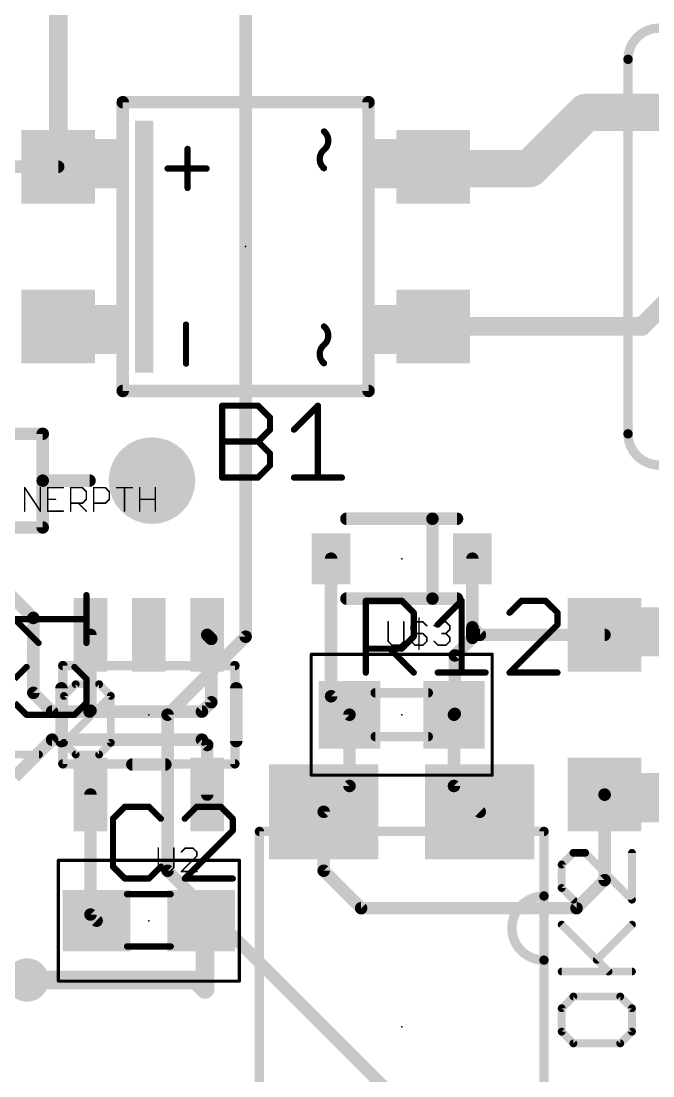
# Model space of a CAD drawing. Extents: x -5.1 to 64.5, y -0.1 to 40.6.
# Drawn here: x 24.29 to 34.57, y 14.44 to 31.61 of the extents above; entities that cross this region are included whole.
import ezdxf

# ---------------------------------------------------------------- set-up
doc = ezdxf.new("R2010")
doc.units = 0
for name, color, linetype in [('1', 14, 'CONTINUOUS'), ('17', 94, 'CONTINUOUS'), ('18', 94, 'CONTINUOUS'), ('21', 250, 'CONTINUOUS'), ('23', 178, 'CONTINUOUS'), ('25', 250, 'CONTINUOUS'), ('39', 14, 'CONTINUOUS'), ('51', 250, 'CONTINUOUS')]:
    doc.layers.add(name, color=color, linetype=linetype)

# ---------------------------------------------------------------- blocks, each defined once
blk = doc.blocks.new('RECT')
blk.add_solid([(-0.5, -0.5), (0.5, -0.5), (-0.5, 0.5), (0.5, 0.5)])
blk = doc.blocks.new('ROUNDP')
at = {"const_width": 0.5}
blk.add_lwpolyline([(0, -0.25, 1), (0, 0.25, 1), (0, -0.25)], format="xyb", dxfattribs=at)
blk = doc.blocks.new('ROUNDV')
at = {"const_width": 0.5}
blk.add_lwpolyline([(0, -0.25, 1), (0, 0.25, 1), (0, -0.25)], format="xyb", dxfattribs=at)

msp = doc.modelspace()

# ---------------------------------------------------------------- linework, layer by layer
at = {"layer": '1'}
for points, const_width in [([(24.89, 29.24), (24.89, 31.9552)], 0.3048), ([(27.94, 21.59), (27.94, 31.75)], 0.2032), ([(33.4772, 30.1244), (32.5628, 29.21)], 0.6096), ([(40.0304, 30.1244), (33.4772, 30.1244)], 0.6096), ([(31.02, 29.21), (30.99, 29.24)], 0.6096), ([(32.5628, 29.21), (31.02, 29.21)], 0.6096), ([(23.906, 29.24), (24.89, 29.24)], 0.2032), ([(34.387, 26.64), (35.687, 27.94)], 0.3048), ([(30.99, 26.64), (34.387, 26.64)], 0.3048), ([(29.33, 22.86), (29.33, 20.62)], 0.2032), ([(31.63, 21.7424), (31.63, 22.86)], 0.2032), ([(24.0944, 22.286), (24.4856, 21.8948)], 0.2032), ([(24.4856, 21.8948), (24.4856, 20.6756)], 0.2032), ([(31.63, 21.7424), (31.63, 21.5716)], 0.2032), ([(31.7524, 21.62), (31.63, 21.7424)], 0.2032), ([(25.4152, 21.6201), (25.4152, 20.386)], 0.2032), ([(26.67, 20.32), (27.94, 21.59)], 0.2032), ([(27.3812, 21.5541), (27.3152, 21.6201)], 0.2032), ([(27.3812, 20.5232), (27.3812, 21.5541)], 0.2032), ([(31.63, 21.5716), (31.3436, 21.2852)], 0.2032), ([(33.78, 21.62), (31.7524, 21.62)], 0.2032), ([(31.3436, 21.2852), (31.3436, 20.3336)], 0.2032), ([(24.4856, 20.6756), (24.7904, 20.3708)], 0.2032), ([(27.2288, 20.3708), (27.3812, 20.5232)], 0.2032), ([(29.33, 20.62), (29.63, 20.32)], 0.2032), ([(25.4, 20.3708), (24.7904, 20.3708)], 0.2032), ([(25.4152, 20.386), (25.4, 20.3708)], 0.2032), ([(25.4, 20.3708), (27.2288, 20.3708)], 0.2032), ([(31.3436, 20.3336), (31.33, 20.32)], 0.2032), ([(26.67, 17.78), (26.67, 20.32)], 0.2032), ([(29.63, 20.32), (29.63, 19.16)], 0.2032), ([(31.33, 20.32), (31.33, 19.16)], 0.2032), ([(24.7904, 19.9136), (24.1808, 19.304)], 0.2032), ([(27.2288, 19.9136), (24.7904, 19.9136)], 0.2032), ([(27.3152, 19.8272), (27.2288, 19.9136)], 0.2032), ([(27.3152, 19.0199), (27.3152, 19.8272)], 0.2032), ([(29.63, 19.16), (29.21, 18.74)], 0.2032), ([(31.33, 19.16), (31.75, 18.74)], 0.2032), ([(25.4152, 19.0199), (25.4152, 17.0672)], 0.2032), ([(33.782, 19.018), (33.78, 19.02)], 0.2032), ([(33.782, 17.6276), (33.782, 19.018)], 0.2032), ([(29.21, 18.74), (29.21, 17.78)], 0.2032), ([(30.48, 13.97), (26.67, 17.78)], 0.2032), ([(29.21, 17.78), (29.8196, 17.1704)], 0.2032), ([(33.3248, 17.1704), (33.782, 17.6276)], 0.2032), ([(29.8196, 17.1704), (33.3248, 17.1704)], 0.2032), ([(25.4152, 17.0672), (25.5152, 16.9672)], 0.2032), ([(27.2796, 16.9028), (27.2152, 16.9672)], 0.3048), ([(27.2796, 15.8496), (27.2796, 16.9028)], 0.3048), ([(24.384, 16.002), (27.1272, 16.002)], 0.3048), ([(27.1272, 16.002), (27.2796, 15.8496)], 0.3048)]:
    msp.add_lwpolyline(points, dxfattribs=dict(at, const_width=const_width))
for points, const_width in [([(33.4772, 30.2768, 1), (33.4772, 29.972)], 0.3048), ([(33.585, 30.0166, 1), (33.3694, 30.2322)], 0.3048), ([(31.0978, 29.3478, 1), (30.8822, 29.1322)], 0.3048), ([(31.02, 29.3624, 1), (31.02, 29.0576)], 0.3048), ([(30.9122, 29.1022, 1), (31.1278, 29.3178)], 0.3048), ([(32.455, 29.3178, 1), (32.6706, 29.1022)], 0.3048), ([(32.5628, 29.0576, 1), (32.5628, 29.3624)], 0.3048), ([(24.8138, 29.24, 1), (24.9662, 29.24)], 0.1524), ([(24.89, 29.1892, 1), (24.89, 29.2908)], 0.1016), ([(30.99, 26.7162, 1), (30.99, 26.5638)], 0.1524), ([(34.387, 26.5638, 1), (34.387, 26.7162)], 0.1524), ([(34.3331, 26.6939, 1), (34.4409, 26.5861)], 0.1524), ([(29.3808, 22.86, 1), (29.2792, 22.86)], 0.1016), ([(31.6808, 22.86, 1), (31.5792, 22.86)], 0.1016), ([(24.5364, 21.8948, 1), (24.4348, 21.8948)], 0.1016), ([(24.4497, 21.8589, 1), (24.5215, 21.9307)], 0.1016), ([(31.6808, 21.7424, 1), (31.5792, 21.7424)], 0.1016), ([(31.6659, 21.7783, 1), (31.5941, 21.7065)], 0.1016), ([(25.466, 21.6201, 1), (25.3644, 21.6201)], 0.1016), ([(27.3511, 21.656, 1), (27.2793, 21.5842)], 0.1016), ([(27.432, 21.5541, 1), (27.3304, 21.5541)], 0.1016), ([(27.3453, 21.5182, 1), (27.4171, 21.59)], 0.1016), ([(27.8892, 21.59, 1), (27.9908, 21.59)], 0.1016), ([(27.9759, 21.5541, 1), (27.9041, 21.6259)], 0.1016), ([(31.5792, 21.7424, 1), (31.6808, 21.7424)], 0.1016), ([(31.6659, 21.5357, 1), (31.5941, 21.6075)], 0.1016), ([(31.7524, 21.6708, 1), (31.7524, 21.5692)], 0.1016), ([(31.7165, 21.5841, 1), (31.7883, 21.6559)], 0.1016), ([(33.78, 21.5692, 1), (33.78, 21.6708)], 0.1016), ([(31.5792, 21.5716, 1), (31.6808, 21.5716)], 0.1016), ([(31.3944, 21.2852, 1), (31.2928, 21.2852)], 0.1016), ([(31.3077, 21.3211, 1), (31.3795, 21.2493)], 0.1016), ([(24.5215, 20.7115, 1), (24.4497, 20.6397)], 0.1016), ([(24.4348, 20.6756, 1), (24.5364, 20.6756)], 0.1016), ([(27.4171, 20.4873, 1), (27.3453, 20.5591)], 0.1016), ([(29.3659, 20.6559, 1), (29.2941, 20.5841)], 0.1016), ([(29.2792, 20.62, 1), (29.3808, 20.62)], 0.1016), ([(24.7904, 20.4216, 1), (24.7904, 20.32)], 0.1016), ([(24.7545, 20.3349, 1), (24.8263, 20.4067)], 0.1016), ([(25.4, 20.4216, 1), (25.4, 20.32)], 0.1016), ([(25.3641, 20.4067, 1), (25.4359, 20.3349)], 0.1016), ([(25.3644, 20.386, 1), (25.466, 20.386)], 0.1016), ([(25.4511, 20.3501, 1), (25.3793, 20.4219)], 0.1016), ([(25.4, 20.32, 1), (25.4, 20.4216)], 0.1016), ([(27.1929, 20.4067, 1), (27.2647, 20.3349)], 0.1016), ([(27.2288, 20.32, 1), (27.2288, 20.4216)], 0.1016), ([(27.3304, 20.5232, 1), (27.432, 20.5232)], 0.1016), ([(31.3795, 20.2977, 1), (31.3077, 20.3695)], 0.1016), ([(26.7208, 20.32, 1), (26.6192, 20.32)], 0.1016), ([(26.6341, 20.3559, 1), (26.7059, 20.2841)], 0.1016), ([(29.6808, 20.32, 1), (29.5792, 20.32)], 0.1016), ([(29.5941, 20.2841, 1), (29.6659, 20.3559)], 0.1016), ([(31.3808, 20.32, 1), (31.2792, 20.32)], 0.1016), ([(31.2941, 20.3559, 1), (31.3659, 20.2841)], 0.1016), ([(31.2928, 20.3336, 1), (31.3944, 20.3336)], 0.1016), ([(24.7904, 19.9644, 1), (24.7904, 19.8628)], 0.1016), ([(24.8263, 19.8777, 1), (24.7545, 19.9495)], 0.1016), ([(27.2647, 19.9495, 1), (27.1929, 19.8777)], 0.1016), ([(27.2288, 19.8628, 1), (27.2288, 19.9644)], 0.1016), ([(27.366, 19.8272, 1), (27.2644, 19.8272)], 0.1016), ([(27.2793, 19.7913, 1), (27.3511, 19.8631)], 0.1016), ([(29.6659, 19.1241, 1), (29.5941, 19.1959)], 0.1016), ([(31.3659, 19.1959, 1), (31.2941, 19.1241)], 0.1016), ([(25.466, 19.0199, 1), (25.3644, 19.0199)], 0.1016), ([(27.2644, 19.0199, 1), (27.366, 19.0199)], 0.1016), ([(29.5792, 19.16, 1), (29.6808, 19.16)], 0.1016), ([(31.2792, 19.16, 1), (31.3808, 19.16)], 0.1016), ([(33.8159, 19.0559, 1), (33.7441, 18.9841)], 0.1016), ([(33.8328, 19.018, 1), (33.7312, 19.018)], 0.1016), ([(33.7461, 18.9821, 1), (33.8179, 19.0539)], 0.1016), ([(29.2608, 18.74, 1), (29.1592, 18.74)], 0.1016), ([(29.1741, 18.7759, 1), (29.2459, 18.7041)], 0.1016), ([(31.7141, 18.7041, 1), (31.7859, 18.7759)], 0.1016), ([(26.7059, 17.8159, 1), (26.6341, 17.7441)], 0.1016), ([(29.2459, 17.8159, 1), (29.1741, 17.7441)], 0.1016), ([(26.6192, 17.78, 1), (26.7208, 17.78)], 0.1016), ([(29.1592, 17.78, 1), (29.2608, 17.78)], 0.1016), ([(33.8179, 17.5917, 1), (33.7461, 17.6635)], 0.1016), ([(33.7312, 17.6276, 1), (33.8328, 17.6276)], 0.1016), ([(29.8196, 17.2212, 1), (29.8196, 17.1196)], 0.1016), ([(29.7837, 17.1345, 1), (29.8555, 17.2063)], 0.1016), ([(33.2889, 17.2063, 1), (33.3607, 17.1345)], 0.1016), ([(33.3248, 17.1196, 1), (33.3248, 17.2212)], 0.1016), ([(25.4511, 17.1031, 1), (25.3793, 17.0313)], 0.1016), ([(25.3644, 17.0672, 1), (25.466, 17.0672)], 0.1016), ([(25.4793, 16.9313, 1), (25.5511, 17.0031)], 0.1016), ([(27.2691, 17.0211, 1), (27.1613, 16.9133)], 0.1524), ([(27.3558, 16.9028, 1), (27.2034, 16.9028)], 0.1524), ([(27.2257, 16.8489, 1), (27.3335, 16.9567)], 0.1524), ([(24.384, 16.0782, 1), (24.384, 15.9258)], 0.1524), ([(27.1811, 16.0559, 1), (27.0733, 15.9481)], 0.1524), ([(27.1272, 15.9258, 1), (27.1272, 16.0782)], 0.1524), ([(27.2257, 15.7957, 1), (27.3335, 15.9035)], 0.1524), ([(27.2034, 15.8496, 1), (27.3558, 15.8496)], 0.1524)]:
    msp.add_lwpolyline(points, format="xyb", dxfattribs=dict(at, const_width=const_width))
at = {"layer": '21'}
for points, const_width in [([(34.671, 31.496, 0.4142), (34.163, 30.988)], 0.1524), ([(34.2011, 30.988, 1), (34.1249, 30.988)], 0.0762), ([(34.1249, 30.988, 1), (34.2011, 30.988)], 0.0762), ([(25.9908, 30.29, 1), (25.8892, 30.29)], 0.1016), ([(25.94, 30.3408, 1), (25.94, 30.2392)], 0.1016), ([(29.9908, 30.29, 1), (29.8892, 30.29)], 0.1016), ([(29.94, 30.2392, 1), (29.94, 30.3408)], 0.1016), ([(29.215, 29.515, 0.466), (29.215, 29.815)], 0.1016), ([(29.2313, 29.8344, 1), (29.1987, 29.7956)], 0.0508), ([(27.0204, 29.53, 1), (26.9696, 29.53)], 0.0508), ([(29.215, 29.515, 0.466), (29.215, 29.215)], 0.1016), ([(29.1987, 29.5344, 1), (29.2313, 29.4956)], 0.0508), ([(29.2313, 29.4956, 1), (29.1987, 29.5344)], 0.0508), ([(26.67, 29.2354, 1), (26.67, 29.1846)], 0.0508), ([(27.305, 29.1846, 1), (27.305, 29.2354)], 0.0508), ([(29.1987, 29.1956, 1), (29.2313, 29.2344)], 0.0508), ([(26.9696, 28.895, 1), (27.0204, 28.895)], 0.0508), ([(26.9954, 26.67, 1), (26.9446, 26.67)], 0.0508), ([(29.215, 26.34, 0.466), (29.215, 26.64)], 0.1016), ([(29.2313, 26.6594, 1), (29.1987, 26.6206)], 0.0508), ([(29.215, 26.34, 0.466), (29.215, 26.04)], 0.1016), ([(29.1987, 26.3594, 1), (29.2313, 26.3206)], 0.0508), ([(29.2313, 26.3206, 1), (29.1987, 26.3594)], 0.0508), ([(26.9446, 26.035, 1), (26.9954, 26.035)], 0.0508), ([(29.1987, 26.0206, 1), (29.2313, 26.0594)], 0.0508), ([(25.94, 25.6408, 1), (25.94, 25.5392)], 0.1016), ([(25.8892, 25.59, 1), (25.9908, 25.59)], 0.1016), ([(29.8892, 25.59, 1), (29.9908, 25.59)], 0.1016), ([(29.94, 25.5392, 1), (29.94, 25.6408)], 0.1016), ([(24.6888, 24.892, 1), (24.5872, 24.892)], 0.1016), ([(24.638, 24.8412, 1), (24.638, 24.9428)], 0.1016), ([(34.163, 24.892, 0.4142), (34.671, 24.384)], 0.1524), ([(34.2011, 24.892, 1), (34.1249, 24.892)], 0.0762), ([(34.1249, 24.892, 1), (34.2011, 24.892)], 0.0762), ([(24.6888, 24.13, 1), (24.5872, 24.13)], 0.1016), ([(24.638, 24.1808, 1), (24.638, 24.0792)], 0.1016), ([(25.4, 24.0792, 1), (25.4, 24.1808)], 0.1016), ([(24.5872, 24.13, 1), (24.6888, 24.13)], 0.1016), ([(24.3499, 24.0195, 1), (24.3393, 24.0125)], 0.0127), ([(24.351, 24.016, 1), (24.3383, 24.016)], 0.0127), ([(24.6052, 24.016, 1), (24.5925, 24.016)], 0.0127), ([(24.7188, 24.0224, 1), (24.7188, 24.0097)], 0.0127), ([(24.7252, 24.016, 1), (24.7125, 24.016)], 0.0127), ([(24.973, 24.0097, 1), (24.973, 24.0224)], 0.0127), ([(25.093, 24.0224, 1), (25.093, 24.0097)], 0.0127), ([(25.0994, 24.016, 1), (25.0867, 24.016)], 0.0127), ([(25.2882, 24.0205, 1), (25.2792, 24.0115)], 0.0127), ([(25.2837, 24.0097, 1), (25.2837, 24.0224)], 0.0127), ([(25.3536, 23.9525, 1), (25.3409, 23.9525)], 0.0127), ([(25.3428, 23.948, 1), (25.3517, 23.957)], 0.0127), ([(25.4672, 24.0224, 1), (25.4672, 24.0097)], 0.0127), ([(25.4736, 24.016, 1), (25.4609, 24.016)], 0.0127), ([(25.6624, 24.0205, 1), (25.6534, 24.0115)], 0.0127), ([(25.6579, 24.0097, 1), (25.6579, 24.0224)], 0.0127), ([(25.7278, 23.9525, 1), (25.7151, 23.9525)], 0.0127), ([(25.717, 23.948, 1), (25.7259, 23.957)], 0.0127), ([(25.8414, 24.0224, 1), (25.8414, 24.0097)], 0.0127), ([(25.9749, 24.016, 1), (25.9622, 24.016)], 0.0127), ([(26.0957, 24.0097, 1), (26.0957, 24.0224)], 0.0127), ([(26.222, 24.016, 1), (26.2093, 24.016)], 0.0127), ([(26.4762, 24.016, 1), (26.4635, 24.016)], 0.0127), ([(24.7188, 23.8317, 1), (24.7188, 23.819)], 0.0127), ([(24.8459, 23.819, 1), (24.8459, 23.8317)], 0.0127), ([(25.093, 23.7682, 1), (25.093, 23.7555)], 0.0127), ([(25.2246, 23.7663, 1), (25.2156, 23.7573)], 0.0127), ([(25.2792, 23.7663, 1), (25.2882, 23.7573)], 0.0127), ([(25.2837, 23.7555, 1), (25.2837, 23.7682)], 0.0127), ([(25.3409, 23.8254, 1), (25.3536, 23.8254)], 0.0127), ([(25.3517, 23.8209, 1), (25.3428, 23.8299)], 0.0127), ([(25.4672, 23.7682, 1), (25.4672, 23.7555)], 0.0127), ([(25.6534, 23.7663, 1), (25.6624, 23.7573)], 0.0127), ([(25.6579, 23.7555, 1), (25.6579, 23.7682)], 0.0127), ([(25.7151, 23.8254, 1), (25.7278, 23.8254)], 0.0127), ([(25.7259, 23.8209, 1), (25.717, 23.8299)], 0.0127), ([(26.2156, 23.8317, 1), (26.2156, 23.819)], 0.0127), ([(26.4699, 23.819, 1), (26.4699, 23.8317)], 0.0127), ([(24.3383, 23.6347, 1), (24.351, 23.6347)], 0.0127), ([(24.5925, 23.6347, 1), (24.6052, 23.6347)], 0.0127), ([(24.5935, 23.6312, 1), (24.6041, 23.6382)], 0.0127), ([(24.7188, 23.6411, 1), (24.7188, 23.6284)], 0.0127), ([(24.7125, 23.6347, 1), (24.7252, 23.6347)], 0.0127), ([(24.973, 23.6284, 1), (24.973, 23.6411)], 0.0127), ([(25.0867, 23.6347, 1), (25.0994, 23.6347)], 0.0127), ([(25.3428, 23.6302, 1), (25.3517, 23.6392)], 0.0127), ([(25.4609, 23.6347, 1), (25.4736, 23.6347)], 0.0127), ([(25.9622, 23.6347, 1), (25.9749, 23.6347)], 0.0127), ([(26.2093, 23.6347, 1), (26.222, 23.6347)], 0.0127), ([(26.4635, 23.6347, 1), (26.4762, 23.6347)], 0.0127), ([(29.58, 23.5608, 1), (29.58, 23.4592)], 0.1016), ([(30.98, 23.5608, 1), (30.98, 23.4592)], 0.1016), ([(31.0308, 23.51, 1), (30.9292, 23.51)], 0.1016), ([(30.98, 23.4592, 1), (30.98, 23.5608)], 0.1016), ([(31.38, 23.4592, 1), (31.38, 23.5608)], 0.1016), ([(24.5872, 23.368, 1), (24.6888, 23.368)], 0.1016), ([(24.638, 23.3172, 1), (24.638, 23.4188)], 0.1016), ([(29.58, 22.2608, 1), (29.58, 22.1592)], 0.1016), ([(30.98, 22.2608, 1), (30.98, 22.1592)], 0.1016), ([(30.9292, 22.21, 1), (31.0308, 22.21)], 0.1016), ([(30.98, 22.1592, 1), (30.98, 22.2608)], 0.1016), ([(31.38, 22.1592, 1), (31.38, 22.2608)], 0.1016), ([(24.9936, 20.7494, 1), (24.892, 20.7494)], 0.1016), ([(27.8384, 20.7494, 1), (27.7368, 20.7494)], 0.1016), ([(24.892, 19.8906, 1), (24.9936, 19.8906)], 0.1016), ([(27.7368, 19.8906, 1), (27.8384, 19.8906)], 0.1016), ([(26.0968, 19.5604, 1), (26.0968, 19.4588)], 0.1016), ([(26.6336, 19.4588, 1), (26.6336, 19.5604)], 0.1016), ([(28.2031, 18.42, 1), (28.1269, 18.42)], 0.0762), ([(32.8331, 18.42, 1), (32.7569, 18.42)], 0.0762), ([(32.795, 17.37, 1), (32.795, 16.325)], 0.1524), ([(32.8331, 17.37, 1), (32.7569, 17.37)], 0.0762), ([(32.7569, 17.37, 1), (32.8331, 17.37)], 0.0762), ([(32.795, 17.3319, 1), (32.795, 17.4081)], 0.0762), ([(32.8331, 16.325, 1), (32.7569, 16.325)], 0.0762), ([(32.7569, 16.325, 1), (32.8331, 16.325)], 0.0762), ([(32.795, 16.2869, 1), (32.795, 16.3631)], 0.0762)]:
    msp.add_lwpolyline(points, format="xyb", dxfattribs=dict(at, const_width=const_width))
for points, const_width in [([(34.163, 24.892), (34.163, 30.988)], 0.1524), ([(25.94, 25.59), (25.94, 30.29)], 0.2032), ([(25.94, 30.29), (29.94, 30.29)], 0.2032), ([(29.94, 30.29), (29.94, 25.59)], 0.2032), ([(26.995, 28.895), (26.995, 29.53)], 0.1016), ([(26.67, 29.21), (27.305, 29.21)], 0.1016), ([(26.97, 26.035), (26.97, 26.67)], 0.1016), ([(29.94, 25.59), (25.94, 25.59)], 0.2032), ([(21.082, 24.892), (24.638, 24.892)], 0.2032), ([(24.638, 24.892), (24.638, 24.13)], 0.2032), ([(24.638, 24.13), (24.638, 23.368)], 0.2032), ([(24.638, 24.13), (25.4, 24.13)], 0.2032), ([(24.3446, 23.6347), (24.3446, 24.016)], 0.0254), ([(24.3446, 24.016), (24.5988, 23.6347)], 0.0254), ([(24.5988, 23.6347), (24.5988, 24.016)], 0.0254), ([(24.973, 24.016), (24.7188, 24.016)], 0.0254), ([(24.7188, 24.016), (24.7188, 23.6347)], 0.0254), ([(25.093, 23.6347), (25.093, 24.016)], 0.0254), ([(25.093, 24.016), (25.2837, 24.016)], 0.0254), ([(25.2837, 24.016), (25.3472, 23.9525)], 0.0254), ([(25.3472, 23.9525), (25.3472, 23.8254)], 0.0254), ([(25.4672, 23.6347), (25.4672, 24.016)], 0.0254), ([(25.4672, 24.016), (25.6579, 24.016)], 0.0254), ([(25.6579, 24.016), (25.7215, 23.9525)], 0.0254), ([(25.7215, 23.9525), (25.7215, 23.8254)], 0.0254), ([(25.8414, 24.016), (26.0957, 24.016)], 0.0254), ([(25.9685, 23.6347), (25.9685, 24.016)], 0.0254), ([(26.2156, 23.6347), (26.2156, 24.016)], 0.0254), ([(26.4699, 24.016), (26.4699, 23.6347)], 0.0254), ([(24.7188, 23.8254), (24.8459, 23.8254)], 0.0254), ([(25.2837, 23.7618), (25.093, 23.7618)], 0.0254), ([(25.2201, 23.7618), (25.3472, 23.6347)], 0.0254), ([(25.3472, 23.8254), (25.2837, 23.7618)], 0.0254), ([(25.6579, 23.7618), (25.4672, 23.7618)], 0.0254), ([(25.7215, 23.8254), (25.6579, 23.7618)], 0.0254), ([(26.2156, 23.8254), (26.4699, 23.8254)], 0.0254), ([(24.7188, 23.6347), (24.973, 23.6347)], 0.0254), ([(30.98, 23.51), (29.58, 23.51)], 0.2032), ([(31.38, 23.51), (30.98, 23.51)], 0.2032), ([(30.98, 22.21), (30.98, 23.51)], 0.2032), ([(24.638, 23.368), (21.082, 23.368)], 0.2032), ([(30.98, 22.21), (29.58, 22.21)], 0.2032), ([(31.38, 22.21), (30.98, 22.21)], 0.2032), ([(24.9428, 19.8906), (24.9428, 20.7494)], 0.2032), ([(27.7876, 20.7494), (27.7876, 19.8906)], 0.2032), ([(26.6336, 19.5096), (26.0968, 19.5096)], 0.2032), ([(28.165, 12.06), (28.165, 18.42)], 0.1524), ([(32.795, 18.42), (32.795, 17.37)], 0.1524), ([(32.795, 17.37), (32.795, 16.325)], 0.1524), ([(32.795, 16.325), (32.795, 12.06)], 0.1524)]:
    msp.add_lwpolyline(points, dxfattribs=dict(at, const_width=const_width))
at = {"layer": '23'}
for p in [(27.94, 27.94), (30.48, 22.86), (26.3652, 20.32), (30.48, 20.32), (26.3652, 16.9672), (30.48, 15.24)]:
    msp.add_point(p, dxfattribs=at)
at = {"layer": '25'}
for points, const_width in [([(27.557, 24.1808), (27.557, 25.3502)], 0.1016), ([(27.557, 25.3502), (28.1417, 25.3502)], 0.1016), ([(28.1417, 25.3502), (28.3366, 25.1553)], 0.1016), ([(28.7264, 24.9604), (29.1162, 25.3502)], 0.1016), ([(29.1162, 25.3502), (29.1162, 24.1808)], 0.1016), ([(28.3366, 25.1553), (28.3366, 24.9604)], 0.1016), ([(28.3366, 24.9604), (28.1417, 24.7655)], 0.1016), ([(27.557, 24.7655), (28.1417, 24.7655)], 0.1016), ([(28.1417, 24.7655), (28.3366, 24.5706)], 0.1016), ([(28.3366, 24.5706), (28.3366, 24.3757)], 0.1016), ([(28.3366, 24.3757), (28.1417, 24.1808)], 0.1016), ([(28.1417, 24.1808), (27.557, 24.1808)], 0.1016), ([(28.7264, 24.1808), (29.506, 24.1808)], 0.1016), ([(25.3492, 21.4874), (25.3492, 22.267)], 0.1016), ([(29.8958, 21.0058), (29.8958, 22.1752)], 0.1016), ([(29.8958, 22.1752), (30.4805, 22.1752)], 0.1016), ([(30.4805, 22.1752), (30.6754, 21.9803)], 0.1016), ([(31.0652, 21.7854), (31.455, 22.1752)], 0.1016), ([(31.455, 22.1752), (31.455, 21.0058)], 0.1016), ([(32.4295, 22.1752), (32.2346, 21.9803)], 0.1016), ([(32.8193, 22.1752), (32.4295, 22.1752)], 0.1016), ([(33.0142, 21.9803), (32.8193, 22.1752)], 0.1016), ([(30.6754, 21.9803), (30.6754, 21.5905)], 0.1016), ([(33.0142, 21.7854), (33.0142, 21.9803)], 0.1016), ([(24.5696, 21.4874), (24.1798, 21.8772)], 0.1016), ([(24.1798, 21.8772), (25.3492, 21.8772)], 0.1016), ([(30.2591, 21.8316), (30.2591, 21.5139)], 0.0254), ([(30.5133, 21.5139), (30.5133, 21.8316)], 0.0254), ([(30.6333, 21.7681), (30.6968, 21.8316)], 0.0254), ([(30.6968, 21.8316), (30.8239, 21.8316)], 0.0254), ([(30.7604, 21.8952), (30.7604, 21.3867)], 0.0254), ([(30.8239, 21.8316), (30.8875, 21.7681)], 0.0254), ([(31.0075, 21.7681), (31.071, 21.8316)], 0.0254), ([(31.071, 21.8316), (31.1982, 21.8316)], 0.0254), ([(31.1982, 21.8316), (31.2617, 21.7681)], 0.0254), ([(32.2346, 21.0058), (33.0142, 21.7854)], 0.1016), ([(30.6754, 21.5905), (30.4805, 21.3956)], 0.1016), ([(30.6333, 21.7045), (30.6333, 21.7681)], 0.0254), ([(30.6968, 21.641), (30.6333, 21.7045)], 0.0254), ([(30.8239, 21.641), (30.6968, 21.641)], 0.0254), ([(30.8875, 21.5774), (30.8239, 21.641)], 0.0254), ([(31.1982, 21.641), (31.1346, 21.641)], 0.0254), ([(31.2617, 21.7045), (31.1982, 21.641)], 0.0254), ([(31.1982, 21.641), (31.2617, 21.5774)], 0.0254), ([(31.2617, 21.7681), (31.2617, 21.7045)], 0.0254), ([(30.2591, 21.5139), (30.3226, 21.4503)], 0.0254), ([(30.3226, 21.4503), (30.4497, 21.4503)], 0.0254), ([(30.4497, 21.4503), (30.5133, 21.5139)], 0.0254), ([(30.6333, 21.5139), (30.6968, 21.4503)], 0.0254), ([(30.6968, 21.4503), (30.8239, 21.4503)], 0.0254), ([(30.8239, 21.4503), (30.8875, 21.5139)], 0.0254), ([(30.8875, 21.5139), (30.8875, 21.5774)], 0.0254), ([(31.071, 21.4503), (31.0075, 21.5139)], 0.0254), ([(31.1982, 21.4503), (31.071, 21.4503)], 0.0254), ([(31.2617, 21.5139), (31.1982, 21.4503)], 0.0254), ([(31.2617, 21.5774), (31.2617, 21.5139)], 0.0254), ([(30.4805, 21.3956), (29.8958, 21.3956)], 0.1016), ([(30.2856, 21.3956), (30.6754, 21.0058)], 0.1016), ([(24.3747, 21.0976), (24.1798, 20.9027)], 0.1016), ([(25.3492, 20.9027), (25.1543, 21.0976)], 0.1016), ([(25.3492, 20.5129), (25.3492, 20.9027)], 0.1016), ([(31.0652, 21.0058), (31.8448, 21.0058)], 0.1016), ([(33.0142, 21.0058), (32.2346, 21.0058)], 0.1016), ([(24.9839, 20.6256), (25.1746, 20.8163)], 0.127), ([(25.1746, 20.8163), (25.5559, 20.8163)], 0.127), ([(25.5559, 20.8163), (25.7465, 20.6256)], 0.127), ([(24.9839, 19.863), (24.9839, 20.6256)], 0.127), ([(24.9839, 19.863), (25.7465, 20.6256)], 0.127), ([(25.7465, 20.6256), (25.7465, 19.863)], 0.127), ([(24.1798, 20.5129), (24.3747, 20.318)], 0.1016), ([(25.1543, 20.318), (25.3492, 20.5129)], 0.1016), ([(24.3747, 20.318), (25.1543, 20.318)], 0.1016), ([(25.1746, 19.6723), (24.9839, 19.863)], 0.127), ([(25.7465, 19.863), (25.5559, 19.6723)], 0.127), ([(23.8145, 19.6723), (24.5771, 19.6723)], 0.127), ([(25.5559, 19.6723), (25.1746, 19.6723)], 0.127), ([(25.9759, 18.8224), (25.781, 18.6275)], 0.1016), ([(26.3657, 18.8224), (25.9759, 18.8224)], 0.1016), ([(26.5606, 18.6275), (26.3657, 18.8224)], 0.1016), ([(27.1453, 18.8224), (26.9504, 18.6275)], 0.1016), ([(27.5351, 18.8224), (27.1453, 18.8224)], 0.1016), ([(27.73, 18.6275), (27.5351, 18.8224)], 0.1016), ([(25.781, 18.6275), (25.781, 17.8479)], 0.1016), ([(27.73, 18.4326), (27.73, 18.6275)], 0.1016), ([(26.9504, 17.653), (27.73, 18.4326)], 0.1016), ([(26.5185, 18.1486), (26.5185, 17.8309)], 0.0254), ([(26.7727, 17.8309), (26.7727, 18.1486)], 0.0254), ([(26.9562, 18.1486), (26.8927, 18.0851)], 0.0254), ([(26.8927, 17.7673), (27.1469, 18.0215)], 0.0254), ([(27.0834, 18.1486), (26.9562, 18.1486)], 0.0254), ([(27.1469, 18.0851), (27.0834, 18.1486)], 0.0254), ([(27.1469, 18.0215), (27.1469, 18.0851)], 0.0254), ([(33.2732, 18.0717), (33.0825, 17.8811)], 0.127), ([(33.4639, 18.0717), (33.2732, 18.0717)], 0.127), ([(34.2265, 17.3091), (33.4639, 18.0717)], 0.127), ([(34.2265, 18.0717), (34.2265, 17.3091)], 0.127), ([(25.781, 17.8479), (25.9759, 17.653)], 0.1016), ([(26.3657, 17.653), (26.5606, 17.8479)], 0.1016), ([(33.0825, 17.8811), (33.0825, 17.4998)], 0.127), ([(25.9759, 17.653), (26.3657, 17.653)], 0.1016), ([(26.5185, 17.8309), (26.582, 17.7673)], 0.0254), ([(26.582, 17.7673), (26.7091, 17.7673)], 0.0254), ([(26.7091, 17.7673), (26.7727, 17.8309)], 0.0254), ([(27.1469, 17.7673), (26.8927, 17.7673)], 0.0254), ([(27.73, 17.653), (26.9504, 17.653)], 0.1016), ([(33.0825, 17.4998), (33.2732, 17.3091)], 0.127), ([(33.8452, 16.1397), (33.0825, 16.9024)], 0.127), ([(33.6545, 16.3304), (34.2265, 16.9024)], 0.127), ([(33.0825, 16.1397), (34.2265, 16.1397)], 0.127), ([(33.2732, 15.733), (33.0825, 15.5423)], 0.127), ([(34.0358, 15.733), (33.2732, 15.733)], 0.127), ([(34.2265, 15.5423), (34.0358, 15.733)], 0.127), ([(33.0825, 15.5423), (33.0825, 15.161)], 0.127), ([(34.2265, 15.161), (34.2265, 15.5423)], 0.127), ([(33.0825, 15.161), (33.2732, 14.9703)], 0.127), ([(34.0358, 14.9703), (34.2265, 15.161)], 0.127), ([(33.2732, 14.9703), (34.0358, 14.9703)], 0.127)]:
    msp.add_lwpolyline(points, dxfattribs=dict(at, const_width=const_width))
for points, const_width in [([(27.5824, 25.3502, 1), (27.5316, 25.3502)], 0.0508), ([(27.557, 25.3756, 1), (27.557, 25.3248)], 0.0508), ([(28.1597, 25.3682, 1), (28.1237, 25.3322)], 0.0508), ([(28.1417, 25.3248, 1), (28.1417, 25.3756)], 0.0508), ([(29.1416, 25.3502, 1), (29.0908, 25.3502)], 0.0508), ([(29.1342, 25.3322, 1), (29.0982, 25.3682)], 0.0508), ([(28.362, 25.1553, 1), (28.3112, 25.1553)], 0.0508), ([(28.3186, 25.1373, 1), (28.3546, 25.1733)], 0.0508), ([(28.3112, 24.9604, 1), (28.362, 24.9604)], 0.0508), ([(28.3546, 24.9424, 1), (28.3186, 24.9784)], 0.0508), ([(28.7084, 24.9784, 1), (28.7444, 24.9424)], 0.0508), ([(27.557, 24.7909, 1), (27.557, 24.7401)], 0.0508), ([(28.1597, 24.7835, 1), (28.1237, 24.7475)], 0.0508), ([(28.1237, 24.7835, 1), (28.1597, 24.7475)], 0.0508), ([(28.1417, 24.7401, 1), (28.1417, 24.7909)], 0.0508), ([(28.362, 24.5706, 1), (28.3112, 24.5706)], 0.0508), ([(28.3186, 24.5526, 1), (28.3546, 24.5886)], 0.0508), ([(28.3112, 24.3757, 1), (28.362, 24.3757)], 0.0508), ([(28.3546, 24.3577, 1), (28.3186, 24.3937)], 0.0508), ([(27.557, 24.2062, 1), (27.557, 24.1554)], 0.0508), ([(28.1237, 24.1988, 1), (28.1597, 24.1628)], 0.0508), ([(28.1417, 24.1554, 1), (28.1417, 24.2062)], 0.0508), ([(28.7264, 24.2062, 1), (28.7264, 24.1554)], 0.0508), ([(29.506, 24.1554, 1), (29.506, 24.2062)], 0.0508), ([(27.5316, 24.1808, 1), (27.5824, 24.1808)], 0.0508), ([(29.0908, 24.1808, 1), (29.1416, 24.1808)], 0.0508), ([(25.3746, 22.267, 1), (25.3238, 22.267)], 0.0508), ([(29.9212, 22.1752, 1), (29.8704, 22.1752)], 0.0508), ([(29.8958, 22.2006, 1), (29.8958, 22.1498)], 0.0508), ([(30.4985, 22.1932, 1), (30.4625, 22.1572)], 0.0508), ([(30.4805, 22.1498, 1), (30.4805, 22.2006)], 0.0508), ([(31.4804, 22.1752, 1), (31.4296, 22.1752)], 0.0508), ([(31.473, 22.1572, 1), (31.437, 22.1932)], 0.0508), ([(32.4295, 22.2006, 1), (32.4295, 22.1498)], 0.0508), ([(32.4475, 22.1572, 1), (32.4115, 22.1932)], 0.0508), ([(32.8373, 22.1932, 1), (32.8013, 22.1572)], 0.0508), ([(32.8193, 22.1498, 1), (32.8193, 22.2006)], 0.0508), ([(30.7008, 21.9803, 1), (30.65, 21.9803)], 0.0508), ([(30.6574, 21.9623, 1), (30.6934, 21.9983)], 0.0508), ([(32.2166, 21.9983, 1), (32.2526, 21.9623)], 0.0508), ([(33.0396, 21.9803, 1), (32.9888, 21.9803)], 0.0508), ([(32.9962, 21.9623, 1), (33.0322, 21.9983)], 0.0508), ([(25.3492, 21.8518, 1), (25.3492, 21.9026)], 0.0508), ([(30.2654, 21.8316, 1), (30.2527, 21.8316)], 0.0127), ([(30.5196, 21.8316, 1), (30.5069, 21.8316)], 0.0127), ([(30.6968, 21.838, 1), (30.6968, 21.8253)], 0.0127), ([(30.7013, 21.8271, 1), (30.6923, 21.8361)], 0.0127), ([(30.7667, 21.8952, 1), (30.754, 21.8952)], 0.0127), ([(30.8284, 21.8361, 1), (30.8195, 21.8271)], 0.0127), ([(30.8239, 21.8253, 1), (30.8239, 21.838)], 0.0127), ([(31.0472, 21.8034, 1), (31.0832, 21.7674)], 0.0508), ([(31.071, 21.838, 1), (31.071, 21.8253)], 0.0127), ([(31.0755, 21.8271, 1), (31.0666, 21.8361)], 0.0127), ([(31.2026, 21.8361, 1), (31.1937, 21.8271)], 0.0127), ([(31.1982, 21.8253, 1), (31.1982, 21.838)], 0.0127), ([(32.9888, 21.7854, 1), (33.0396, 21.7854)], 0.0508), ([(33.0322, 21.7674, 1), (32.9962, 21.8034)], 0.0508), ([(30.6396, 21.7681, 1), (30.6269, 21.7681)], 0.0127), ([(30.6269, 21.7045, 1), (30.6396, 21.7045)], 0.0127), ([(30.6288, 21.7726, 1), (30.6378, 21.7636)], 0.0127), ([(30.6378, 21.709, 1), (30.6288, 21.7)], 0.0127), ([(30.6934, 21.5725, 1), (30.6574, 21.6085)], 0.0508), ([(30.6968, 21.6473, 1), (30.6968, 21.6346)], 0.0127), ([(30.6923, 21.6365, 1), (30.7013, 21.6455)], 0.0127), ([(30.8284, 21.6455, 1), (30.8195, 21.6365)], 0.0127), ([(30.8239, 21.6346, 1), (30.8239, 21.6473)], 0.0127), ([(30.883, 21.7636, 1), (30.892, 21.7726)], 0.0127), ([(31.003, 21.7726, 1), (31.012, 21.7636)], 0.0127), ([(31.1346, 21.6473, 1), (31.1346, 21.6346)], 0.0127), ([(31.2026, 21.6455, 1), (31.1937, 21.6365)], 0.0127), ([(31.1937, 21.6455, 1), (31.2026, 21.6365)], 0.0127), ([(31.1982, 21.6346, 1), (31.1982, 21.6473)], 0.0127), ([(31.2681, 21.7681, 1), (31.2554, 21.7681)], 0.0127), ([(31.2554, 21.7045, 1), (31.2681, 21.7045)], 0.0127), ([(31.2572, 21.7636, 1), (31.2662, 21.7726)], 0.0127), ([(31.2662, 21.7, 1), (31.2572, 21.709)], 0.0127), ([(24.5516, 21.4694, 1), (24.5876, 21.5054)], 0.0508), ([(25.3238, 21.4874, 1), (25.3746, 21.4874)], 0.0508), ([(30.2636, 21.5183, 1), (30.2546, 21.5094)], 0.0127), ([(30.2527, 21.5139, 1), (30.2654, 21.5139)], 0.0127), ([(30.3226, 21.4567, 1), (30.3226, 21.444)], 0.0127), ([(30.4497, 21.444, 1), (30.4497, 21.4567)], 0.0127), ([(30.5069, 21.5139, 1), (30.5196, 21.5139)], 0.0127), ([(30.5178, 21.5094, 1), (30.5088, 21.5183)], 0.0127), ([(30.6378, 21.5183, 1), (30.6288, 21.5094)], 0.0127), ([(30.65, 21.5905, 1), (30.7008, 21.5905)], 0.0508), ([(30.6968, 21.4567, 1), (30.6968, 21.444)], 0.0127), ([(30.8239, 21.444, 1), (30.8239, 21.4567)], 0.0127), ([(30.8939, 21.5774, 1), (30.8812, 21.5774)], 0.0127), ([(30.8812, 21.5139, 1), (30.8939, 21.5139)], 0.0127), ([(30.883, 21.5729, 1), (30.892, 21.5819)], 0.0127), ([(30.892, 21.5094, 1), (30.883, 21.5183)], 0.0127), ([(31.012, 21.5183, 1), (31.003, 21.5094)], 0.0127), ([(31.071, 21.4567, 1), (31.071, 21.444)], 0.0127), ([(31.1982, 21.444, 1), (31.1982, 21.4567)], 0.0127), ([(31.2681, 21.5774, 1), (31.2554, 21.5774)], 0.0127), ([(31.2554, 21.5139, 1), (31.2681, 21.5139)], 0.0127), ([(31.2572, 21.5729, 1), (31.2662, 21.5819)], 0.0127), ([(31.2662, 21.5094, 1), (31.2572, 21.5183)], 0.0127), ([(29.8958, 21.421, 1), (29.8958, 21.3702)], 0.0508), ([(30.3036, 21.4136, 1), (30.2676, 21.3776)], 0.0508), ([(30.3181, 21.4458, 1), (30.3271, 21.4548)], 0.0127), ([(30.4625, 21.4136, 1), (30.4985, 21.3776)], 0.0508), ([(30.4453, 21.4548, 1), (30.4542, 21.4458)], 0.0127), ([(30.4805, 21.3702, 1), (30.4805, 21.421)], 0.0508), ([(30.6923, 21.4458, 1), (30.7013, 21.4548)], 0.0127), ([(30.754, 21.3867, 1), (30.7667, 21.3867)], 0.0127), ([(30.8195, 21.4548, 1), (30.8284, 21.4458)], 0.0127), ([(31.0666, 21.4458, 1), (31.0755, 21.4548)], 0.0127), ([(31.1937, 21.4548, 1), (31.2026, 21.4458)], 0.0127), ([(24.3927, 21.0796, 1), (24.3567, 21.1156)], 0.0508), ([(25.1723, 21.1156, 1), (25.1363, 21.0796)], 0.0508), ([(25.3746, 20.9027, 1), (25.3238, 20.9027)], 0.0508), ([(29.8704, 21.0058, 1), (29.9212, 21.0058)], 0.0508), ([(30.6574, 20.9878, 1), (30.6934, 21.0238)], 0.0508), ([(31.0652, 21.0312, 1), (31.0652, 20.9804)], 0.0508), ([(31.4296, 21.0058, 1), (31.4804, 21.0058)], 0.0508), ([(31.8448, 20.9804, 1), (31.8448, 21.0312)], 0.0508), ([(32.2166, 21.0238, 1), (32.2526, 20.9878)], 0.0508), ([(32.2346, 21.0312, 1), (32.2346, 20.9804)], 0.0508), ([(33.0142, 20.9804, 1), (33.0142, 21.0312)], 0.0508), ([(25.1746, 20.848, 1), (25.1746, 20.7845)], 0.0635), ([(25.197, 20.7938, 1), (25.1521, 20.8387)], 0.0635), ([(25.3312, 20.8847, 1), (25.3672, 20.9207)], 0.0508), ([(25.5783, 20.8387, 1), (25.5334, 20.7938)], 0.0635), ([(25.5559, 20.7845, 1), (25.5559, 20.848)], 0.0635), ([(25.0156, 20.6256, 1), (24.9521, 20.6256)], 0.0635), ([(24.9614, 20.6481, 1), (25.0063, 20.6032)], 0.0635), ([(25.7783, 20.6256, 1), (25.7148, 20.6256)], 0.0635), ([(25.769, 20.6032, 1), (25.7241, 20.6481)], 0.0635), ([(25.7241, 20.6032, 1), (25.769, 20.6481)], 0.0635), ([(25.3238, 20.5129, 1), (25.3746, 20.5129)], 0.0508), ([(25.3672, 20.4949, 1), (25.3312, 20.5309)], 0.0508), ([(24.3747, 20.3434, 1), (24.3747, 20.2926)], 0.0508), ([(24.3567, 20.3, 1), (24.3927, 20.336)], 0.0508), ([(25.1363, 20.336, 1), (25.1723, 20.3)], 0.0508), ([(25.1543, 20.2926, 1), (25.1543, 20.3434)], 0.0508), ([(25.0063, 19.8854, 1), (24.9614, 19.8405)], 0.0635), ([(24.9614, 19.8854, 1), (25.0063, 19.8405)], 0.0635), ([(25.769, 19.8405, 1), (25.7241, 19.8854)], 0.0635), ([(24.9521, 19.863, 1), (25.0156, 19.863)], 0.0635), ([(25.7148, 19.863, 1), (25.7783, 19.863)], 0.0635), ([(24.5771, 19.6406, 1), (24.5771, 19.704)], 0.0635), ([(25.1746, 19.704, 1), (25.1746, 19.6406)], 0.0635), ([(25.1521, 19.6498, 1), (25.197, 19.6948)], 0.0635), ([(25.5334, 19.6948, 1), (25.5783, 19.6498)], 0.0635), ([(25.5559, 19.6406, 1), (25.5559, 19.704)], 0.0635), ([(25.9759, 18.8478, 1), (25.9759, 18.797)], 0.0508), ([(25.9939, 18.8044, 1), (25.9579, 18.8404)], 0.0508), ([(26.3837, 18.8404, 1), (26.3477, 18.8044)], 0.0508), ([(26.3657, 18.797, 1), (26.3657, 18.8478)], 0.0508), ([(27.1453, 18.8478, 1), (27.1453, 18.797)], 0.0508), ([(27.1633, 18.8044, 1), (27.1273, 18.8404)], 0.0508), ([(27.5531, 18.8404, 1), (27.5171, 18.8044)], 0.0508), ([(27.5351, 18.797, 1), (27.5351, 18.8478)], 0.0508), ([(25.763, 18.6455, 1), (25.799, 18.6095)], 0.0508), ([(25.8064, 18.6275, 1), (25.7556, 18.6275)], 0.0508), ([(26.5426, 18.6095, 1), (26.5786, 18.6455)], 0.0508), ([(26.9324, 18.6455, 1), (26.9684, 18.6095)], 0.0508), ([(27.7554, 18.6275, 1), (27.7046, 18.6275)], 0.0508), ([(27.712, 18.6095, 1), (27.748, 18.6455)], 0.0508), ([(27.7046, 18.4326, 1), (27.7554, 18.4326)], 0.0508), ([(27.748, 18.4146, 1), (27.712, 18.4506)], 0.0508), ([(26.5248, 18.1486, 1), (26.5121, 18.1486)], 0.0127), ([(26.7791, 18.1486, 1), (26.7663, 18.1486)], 0.0127), ([(26.8882, 18.0896, 1), (26.8972, 18.0806)], 0.0127), ([(26.9562, 18.155, 1), (26.9562, 18.1423)], 0.0127), ([(26.9607, 18.1441, 1), (26.9518, 18.1531)], 0.0127), ([(27.0878, 18.1531, 1), (27.0789, 18.1441)], 0.0127), ([(27.0834, 18.1423, 1), (27.0834, 18.155)], 0.0127), ([(27.1533, 18.0851, 1), (27.1406, 18.0851)], 0.0127), ([(27.1424, 18.0806, 1), (27.1514, 18.0896)], 0.0127), ([(27.1514, 18.017, 1), (27.1424, 18.026)], 0.0127), ([(33.2732, 18.1035, 1), (33.2732, 18.04)], 0.0635), ([(33.2956, 18.0493, 1), (33.2507, 18.0942)], 0.0635), ([(33.4863, 18.0942, 1), (33.4414, 18.0493)], 0.0635), ([(33.4639, 18.04, 1), (33.4639, 18.1035)], 0.0635), ([(34.2583, 18.0717, 1), (34.1947, 18.0717)], 0.0635), ([(25.799, 17.8659, 1), (25.763, 17.8299)], 0.0508), ([(25.7556, 17.8479, 1), (25.8064, 17.8479)], 0.0508), ([(26.5786, 17.8299, 1), (26.5426, 17.8659)], 0.0508), ([(27.1406, 18.0215, 1), (27.1533, 18.0215)], 0.0127), ([(33.1143, 17.8811, 1), (33.0508, 17.8811)], 0.0635), ([(33.0601, 17.9035, 1), (33.105, 17.8586)], 0.0635), ([(25.9759, 17.6784, 1), (25.9759, 17.6276)], 0.0508), ([(25.9579, 17.635, 1), (25.9939, 17.671)], 0.0508), ([(26.3477, 17.671, 1), (26.3837, 17.635)], 0.0508), ([(26.3657, 17.6276, 1), (26.3657, 17.6784)], 0.0508), ([(26.523, 17.8353, 1), (26.514, 17.8264)], 0.0127), ([(26.5121, 17.8309, 1), (26.5248, 17.8309)], 0.0127), ([(26.582, 17.7737, 1), (26.582, 17.761)], 0.0127), ([(26.5775, 17.7628, 1), (26.5865, 17.7718)], 0.0127), ([(26.7047, 17.7718, 1), (26.7136, 17.7628)], 0.0127), ([(26.7091, 17.761, 1), (26.7091, 17.7737)], 0.0127), ([(26.7663, 17.8309, 1), (26.7791, 17.8309)], 0.0127), ([(26.7772, 17.8264, 1), (26.7682, 17.8353)], 0.0127), ([(26.8927, 17.7737, 1), (26.8927, 17.761)], 0.0127), ([(26.8882, 17.7718, 1), (26.8972, 17.7628)], 0.0127), ([(26.9324, 17.671, 1), (26.9684, 17.635)], 0.0508), ([(26.9504, 17.6784, 1), (26.9504, 17.6276)], 0.0508), ([(27.1469, 17.761, 1), (27.1469, 17.7737)], 0.0127), ([(27.73, 17.6276, 1), (27.73, 17.6784)], 0.0508), ([(33.0508, 17.4998, 1), (33.1143, 17.4998)], 0.0635), ([(33.105, 17.5222, 1), (33.0601, 17.4773)], 0.0635), ([(33.2507, 17.2866, 1), (33.2956, 17.3315)], 0.0635), ([(34.204, 17.2866, 1), (34.249, 17.3315)], 0.0635), ([(34.1947, 17.3091, 1), (34.2583, 17.3091)], 0.0635), ([(33.105, 16.9248, 1), (33.0601, 16.8799)], 0.0635), ([(34.249, 16.8799, 1), (34.204, 16.9248)], 0.0635), ([(33.6321, 16.3528, 1), (33.677, 16.3079)], 0.0635), ([(33.0825, 16.1715, 1), (33.0825, 16.108)], 0.0635), ([(33.8227, 16.1172, 1), (33.8676, 16.1622)], 0.0635), ([(34.2265, 16.108, 1), (34.2265, 16.1715)], 0.0635), ([(33.2732, 15.7647, 1), (33.2732, 15.7012)], 0.0635), ([(33.2956, 15.7105, 1), (33.2507, 15.7554)], 0.0635), ([(34.0583, 15.7554, 1), (34.0134, 15.7105)], 0.0635), ([(34.0358, 15.7012, 1), (34.0358, 15.7647)], 0.0635), ([(33.1143, 15.5423, 1), (33.0508, 15.5423)], 0.0635), ([(33.0601, 15.5647, 1), (33.105, 15.5198)], 0.0635), ([(34.2583, 15.5423, 1), (34.1947, 15.5423)], 0.0635), ([(34.204, 15.5198, 1), (34.249, 15.5647)], 0.0635), ([(33.0508, 15.161, 1), (33.1143, 15.161)], 0.0635), ([(33.105, 15.1834, 1), (33.0601, 15.1385)], 0.0635), ([(34.1947, 15.161, 1), (34.2583, 15.161)], 0.0635), ([(34.249, 15.1385, 1), (34.204, 15.1834)], 0.0635), ([(33.2732, 15.0021, 1), (33.2732, 14.9386)], 0.0635), ([(33.2507, 14.9479, 1), (33.2956, 14.9928)], 0.0635), ([(34.0134, 14.9928, 1), (34.0583, 14.9479)], 0.0635), ([(34.0358, 14.9386, 1), (34.0358, 15.0021)], 0.0635)]:
    msp.add_lwpolyline(points, format="xyb", dxfattribs=dict(at, const_width=const_width))
at = {"layer": '39', "const_width": 0.0508}
for points in [[(29.007, 21.303), (31.953, 21.303)], [(29.007, 19.337), (29.007, 21.303)], [(31.953, 21.303), (31.953, 19.337)], [(31.953, 19.337), (29.007, 19.337)], [(24.8922, 17.9502), (27.8382, 17.9502)], [(24.8922, 15.9842), (24.8922, 17.9502)], [(27.8382, 17.9502), (27.8382, 15.9842)], [(27.8382, 15.9842), (24.8922, 15.9842)]]:
    msp.add_lwpolyline(points, dxfattribs=at)
at = {"layer": '39', "const_width": 0.0254}
for points in [[(29.007, 21.3157, 1), (29.007, 21.2903)], [(29.0197, 21.303, 1), (28.9943, 21.303)], [(31.9657, 21.303, 1), (31.9403, 21.303)], [(31.953, 21.2903, 1), (31.953, 21.3157)], [(29.007, 19.3497, 1), (29.007, 19.3243)], [(28.9943, 19.337, 1), (29.0197, 19.337)], [(31.9403, 19.337, 1), (31.9657, 19.337)], [(31.953, 19.3243, 1), (31.953, 19.3497)], [(24.8922, 17.9629, 1), (24.8922, 17.9375)], [(24.9049, 17.9502, 1), (24.8795, 17.9502)], [(27.8509, 17.9502, 1), (27.8255, 17.9502)], [(27.8382, 17.9375, 1), (27.8382, 17.9629)], [(24.8922, 15.9969, 1), (24.8922, 15.9715)], [(24.8795, 15.9842, 1), (24.9049, 15.9842)], [(27.8255, 15.9842, 1), (27.8509, 15.9842)], [(27.8382, 15.9715, 1), (27.8382, 15.9969)]]:
    msp.add_lwpolyline(points, format="xyb", dxfattribs=at)
at = {"layer": '51'}
for points, const_width in [([(24.9652, 21.12), (27.7652, 21.12)], 0.1524), ([(24.9652, 19.52), (24.9652, 21.12)], 0.1524), ([(27.7652, 19.52), (27.7652, 21.12)], 0.1524), ([(30.912, 20.676), (30.048, 20.676)], 0.1524), ([(30.048, 19.964), (30.912, 19.964)], 0.1524), ([(27.7652, 19.52), (24.9652, 19.52)], 0.1524), ([(28.165, 18.42), (32.795, 18.42)], 0.1524), ([(26.0092, 17.3992), (26.7212, 17.3992)], 0.1016), ([(26.0092, 16.5482), (26.7212, 16.5482)], 0.1016)]:
    msp.add_lwpolyline(points, dxfattribs=dict(at, const_width=const_width))
for points, const_width in [([(24.9652, 21.1581, 1), (24.9652, 21.0819)], 0.0762), ([(25.0033, 21.12, 1), (24.9271, 21.12)], 0.0762), ([(27.8033, 21.12, 1), (27.7271, 21.12)], 0.0762), ([(27.7652, 21.0819, 1), (27.7652, 21.1581)], 0.0762), ([(30.048, 20.7141, 1), (30.048, 20.6379)], 0.0762), ([(30.912, 20.6379, 1), (30.912, 20.7141)], 0.0762), ([(30.048, 20.0021, 1), (30.048, 19.9259)], 0.0762), ([(30.912, 19.9259, 1), (30.912, 20.0021)], 0.0762), ([(24.9652, 19.5581, 1), (24.9652, 19.4819)], 0.0762), ([(27.7652, 19.4819, 1), (27.7652, 19.5581)], 0.0762), ([(24.9271, 19.52, 1), (25.0033, 19.52)], 0.0762), ([(27.7271, 19.52, 1), (27.8033, 19.52)], 0.0762), ([(28.165, 18.4581, 1), (28.165, 18.3819)], 0.0762), ([(32.795, 18.3819, 1), (32.795, 18.4581)], 0.0762), ([(26.0092, 17.4246, 1), (26.0092, 17.3738)], 0.0508), ([(26.7212, 17.3738, 1), (26.7212, 17.4246)], 0.0508), ([(26.0092, 16.5736, 1), (26.0092, 16.5228)], 0.0508), ([(26.7212, 16.5228, 1), (26.7212, 16.5736)], 0.0508)]:
    msp.add_lwpolyline(points, format="xyb", dxfattribs=dict(at, const_width=const_width))

# ---------------------------------------------------------------- block references
at = {"layer": '1'}
for p, xscale, yscale, rotation in [((24.89, 29.24), 1.2, 1.2, 90), ((30.99, 29.24), 1.2, 1.2, 270), ((24.89, 26.64), 1.2, 1.2, 90), ((30.99, 26.64), 1.2, 1.2, 270), ((29.33, 22.86), 0.63, 0.83, 180), ((31.63, 22.86), 0.63, 0.83, 180), ((25.4152, 21.6201), 0.55, 1.2, 180), ((26.3652, 21.6201), 0.55, 1.2, 180), ((27.3152, 21.6201), 0.55, 1.2, 180), ((33.78, 21.62), 1.2, 1.2, 90), ((25.4152, 19.0199), 0.55, 1.2, 180), ((27.3152, 19.0199), 0.55, 1.2, 180), ((33.78, 19.02), 1.2, 1.2, 90), ((29.21, 18.74), 1.78, 1.55, 180), ((31.75, 18.74), 1.78, 1.55, 180)]:
    msp.add_blockref('RECT', p, dxfattribs=dict(at, xscale=xscale, yscale=yscale, rotation=rotation))
at = {"layer": '1', "yscale": 1.1}
for p in [(29.63, 20.32), (31.33, 20.32)]:
    msp.add_blockref('RECT', p, dxfattribs=at)
at = {"layer": '1', "xscale": 1.1}
for p in [(25.5152, 16.9672), (27.2152, 16.9672)]:
    msp.add_blockref('RECT', p, dxfattribs=at)
at = {"layer": '17', "xscale": 1.408, "yscale": 1.408}
msp.add_blockref('ROUNDP', (26.416, 24.13), dxfattribs=at)
at = {"layer": '18', "xscale": 0.7064, "yscale": 0.7064}
msp.add_blockref('ROUNDV', (24.384, 16.002), dxfattribs=at)
at = {"layer": '21', "xscale": 4.1, "yscale": 0.3, "rotation": 90}
msp.add_blockref('RECT', (26.29, 27.94), dxfattribs=at)
at = {"layer": '51'}
for p, xscale, yscale, rotation in [((25.19, 29.29), 0.8, 1.4, 90), ((30.69, 29.29), 0.8, 1.4, 270), ((25.19, 26.59), 0.8, 1.4, 90), ((30.69, 26.59), 0.8, 1.4, 270), ((34.08, 21.67), 0.8, 1.4, 90), ((25.4152, 21.495), 0.5, 0.65, 180), ((26.3652, 21.495), 0.5, 0.65, 180), ((27.3152, 21.495), 0.5, 0.65, 180), ((25.4152, 19.145), 0.5, 0.65, 180), ((27.3152, 19.145), 0.5, 0.65, 180), ((34.08, 18.97), 0.8, 1.4, 90), ((29.21, 18.8025), 0.762, 0.725, 180), ((31.75, 18.8025), 0.762, 0.725, 180)]:
    msp.add_blockref('RECT', p, dxfattribs=dict(at, xscale=xscale, yscale=yscale, rotation=rotation))
for p, xscale, yscale in [((29.845, 20.32), 0.4064, 0.8636), ((31.115, 20.32), 0.4064, 0.8636), ((25.7771, 16.9723), 0.5001, 0.95), ((26.9455, 16.9723), 0.5001, 0.95)]:
    msp.add_blockref('RECT', p, dxfattribs=dict(at, xscale=xscale, yscale=yscale))

doc.saveas('drawing.dxf')
